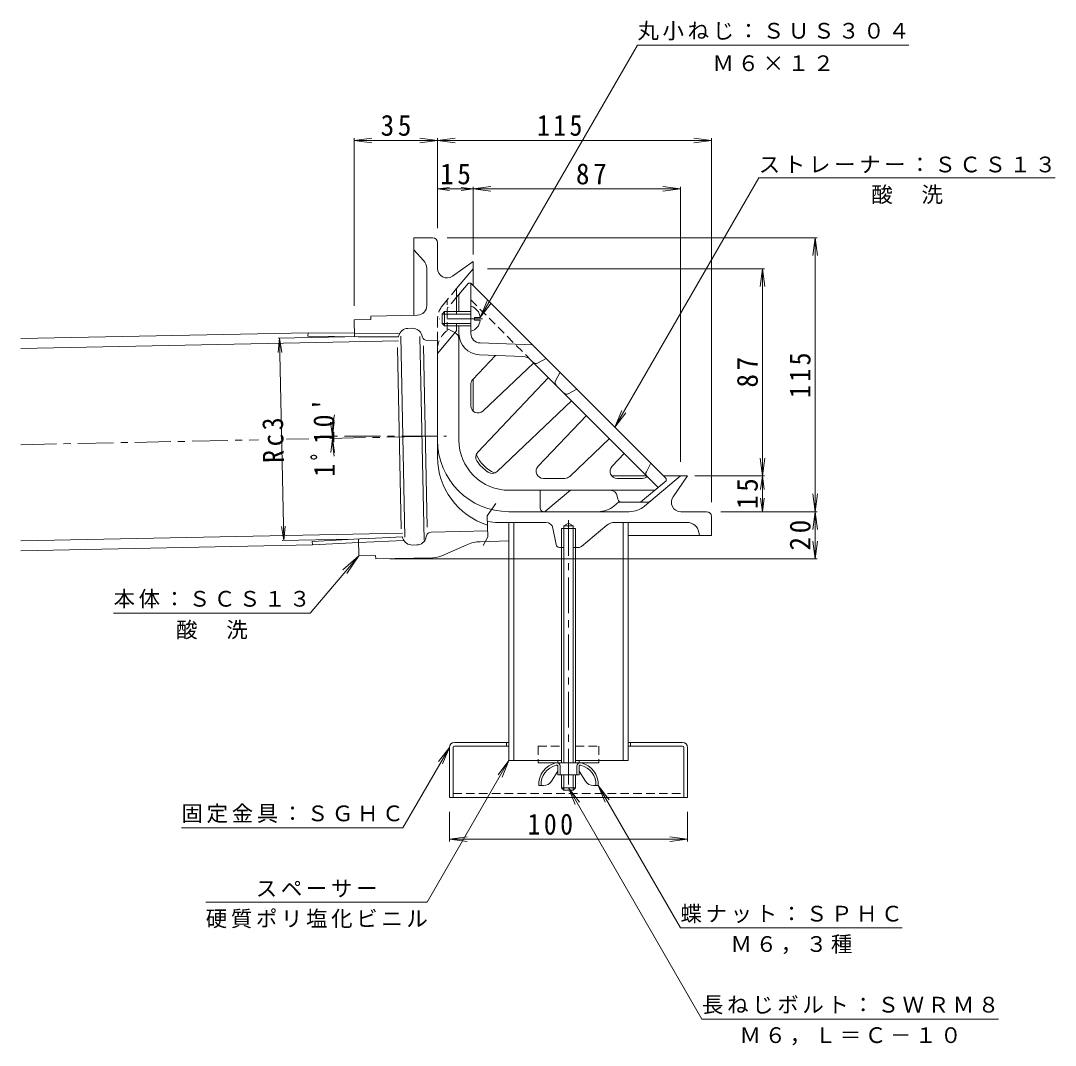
# Model space of a CAD drawing. Units: millimetres, scale not verified. Extents: x -659 to 745, y -582 to 497.
# Drawn here: x -658.8 to -224.4, y -514 to -83.8 of the extents above; entities that cross this region are included whole.
import ezdxf

# ---------------------------------------------------------------- set-up
doc = ezdxf.new("R2010")
doc.units = ezdxf.units.MM
doc.header["$LTSCALE"] = 3
doc.linetypes.add('CHAIN1', pattern=[8, 5, -1, 1, -1])
doc.linetypes.add('DASHED1', pattern=[1.8, 1.2, -0.6])
for name, color, linetype, lineweight in [('3-0', 4, 'Continuous', 9), ('3-2', 6, 'Continuous', 9), ('3-3', 4, 'Continuous', 9), ('3-4', 7, 'Continuous', 9), ('3-5', 7, 'Continuous', 9), ('3-6', 6, 'Continuous', 9), ('3-A', 2, 'Continuous', 9), ('3-B', 3, 'Continuous', 9), ('3-C', 6, 'Continuous', 9), ('3-D', 7, 'Continuous', 9)]:
    doc.layers.add(name, color=color, linetype=linetype, lineweight=lineweight)
doc.styles.add('ＭＳ ゴシック', font='')
doc.styles.get('ＭＳ ゴシック').set_extended_font_data('MS Gothic')

msp = doc.modelspace()

# ---------------------------------------------------------------- linework, layer by layer
at = {"layer": '3-0'}
for p, q in [((-485.816, -174.968), (-493.816, -174.968)), ((-493.816, -174.968), (-493.816, -207.458)), ((-483.816, -187.788), (-483.816, -176.968)), ((-489.659, -184.426), (-493.816, -179.968)), ((-477.522, -191.064), (-468.816, -184.968)), ((-468.816, -194.968), (-468.816, -184.968)), ((-488.316, -203.427), (-488.316, -187.836)), ((-475.816, -196.311), (-468.816, -187.968)), ((-475.816, -206.968), (-475.816, -196.311)), ((-518.816, -209.468), (-511.818, -209.325)), ((-518.816, -209.468), (-518.673, -216.503)), ((-475.816, -213.968), (-475.816, -210.968)), ((-518.703, -215.025), (-499.702, -215.098)), ((-517.194, -216.509), (-500.21, -216.575)), ((-500.21, -216.575), (-500.055, -215.988)), ((-497.502, -300.66), (-499.221, -216.238)), ((-494.304, -212.969), (-496.269, -213.01)), ((-489.475, -301.902), (-491.216, -216.391)), ((-490.124, -216.685), (-490.399, -215.792)), ((-475.816, -213.968), (-483.816, -223.502)), ((-499.074, -297.112), (-500.624, -220.999)), ((-488.084, -296.531), (-489.635, -220.338)), ((-488.172, -218.096), (-483.816, -218.007)), ((-483.816, -266.968), (-483.816, -218.007)), ((-468.816, -234.278), (-468.816, -247.768)), ((-410.609, -274.968), (-395.888, -274.968)), ((-396.904, -287.629), (-381.816, -274.968)), ((-388.817, -274.968), (-378.816, -274.968)), ((-384.912, -283.674), (-378.816, -274.968)), ((-440.693, -280.968), (-440.693, -288.502)), ((-427.967, -280.968), (-438.284, -289.625)), ((-407.816, -285.968), (-409.795, -287.629)), ((-396.017, -285.968), (-407.816, -285.968)), ((-403.332, -289.968), (-453.816, -289.968)), ((-370.816, -289.968), (-381.635, -289.968)), ((-458.316, -294.468), (-438.299, -294.468)), ((-426.816, -295.968), (-428.816, -294.813)), ((-409.483, -294.468), (-378.989, -294.468)), ((-368.816, -291.968), (-368.816, -299.968)), ((-486.54, -298.572), (-462.72, -297.979)), ((-434.049, -303.749), (-435.352, -296.907)), ((-430.816, -295.968), (-426.816, -295.968)), ((-426.816, -296.968), (-426.816, -295.968)), ((-423.398, -304.617), (-412.697, -295.638)), ((-374.07, -298.574), (-373.816, -299.968)), ((-516.944, -301.412), (-516.801, -308.447)), ((-516.914, -302.89), (-497.931, -302.044)), ((-498.499, -300.589), (-515.466, -301.346)), ((-498.499, -300.589), (-498.32, -301.168)), ((-492.451, -303.951), (-494.416, -303.991)), ((-488.424, -300.061), (-488.664, -300.972)), ((-471.54, -303.838), (-481.979, -308.462)), ((-465.839, -302.558), (-453.816, -302.258)), ((-368.816, -299.968), (-403.816, -299.968)), ((-430.816, -304.968), (-432.575, -304.968)), ((-424.362, -304.968), (-426.816, -304.968)), ((-485.825, -309.317), (-509.772, -309.805))]:
    msp.add_line(p, q, dxfattribs=at)
at = {"layer": '3-0', "linetype": 'DASHED1'}
for p, q in [((-481.477, -203.056), (-475.816, -196.311)), ((-479.816, -213.968), (-479.816, -201.078)), ((-483.816, -218.007), (-483.816, -209.484))]:
    msp.add_line(p, q, dxfattribs=at)
at = {"layer": '3-0', "linetype": 'CHAIN1'}
for p, q in [((-658.816, -261.829), (-559.014, -259.797)), ((-547.181, -259.556), (-537.855, -259.366)), ((-529.08, -259.187), (-480.046, -258.189)), ((-483.816, -258.265), (-528.56, -258.265)), ((-428.816, -293.541), (-428.816, -407.659))]:
    msp.add_line(p, q, dxfattribs=at)
at = {"layer": '3-0'}
for points in [[(-492.235, -207.426), (-511.848, -207.826), (-511.818, -209.325)], [(-430.816, -296.968), (-430.816, -295.968), (-428.816, -294.813)], [(-516.801, -308.447), (-509.802, -308.305), (-509.772, -309.805)]]:
    msp.add_lwpolyline(points, dxfattribs=at)
for centre, radius, start, end in [((-485.816, -176.968), 2, 0, 90), ((-493.316, -187.836), 5, 0, 43.00008), ((-479.816, -187.788), 4, 180, 305.00014), ((-492.316, -203.427), 4, 271.16647, 0), ((-496.187, -217.009), 4, 91.16684, 165.22099), ((-494.222, -216.969), 4, 17.11238, 91.16684), ((-488.213, -216.096), 2, 197.11249, 271.16684), ((-453.816, -259.968), 30, 180, 270), ((-453.816, -266.968), 30, 180, 252.5574), ((-453.816, -259.968), 15, 203.64609, 246.35396), ((-396.017, -282.968), 3, 270, 310.00003), ((-381.635, -285.968), 4, 144.99986, 270), ((-439.226, -288.502), 1.466, 180, 309.99997), ((-416.223, -279.968), 10, 270, 310.00006), ((-403.332, -279.968), 10, 270, 310.00006), ((-370.816, -291.968), 2, 0, 90), ((-458.316, -264.468), 30, 261.28271, 270), ((-438.299, -297.468), 3, 10.7843, 90), ((-409.483, -299.468), 5, 90, 130.00017), ((-378.989, -299.468), 5, 10.30489, 90), ((-486.491, -300.572), 2, 91.42737, 165.22099), ((-494.497, -299.991), 4, 197.11205, 271.16684), ((-492.532, -299.951), 4, 271.16684, 345.22151), ((-465.465, -317.553), 15, 91.42712, 113.88934), ((-432.575, -303.468), 1.5, 190.78445, 270), ((-424.362, -303.468), 1.5, 270, 310.00003), ((-486.029, -299.319), 10, 271.1667, 293.88933)]:
    msp.add_arc(centre, radius, start, end, dxfattribs=at)
at = {"layer": '3-0', "linetype": 'DASHED1'}
for centre, start in [((-473.816, -209.484), 139.99994), ((-473.816, -221.968), 126.86995)]:
    msp.add_arc(centre, 10, start, 180, dxfattribs=at)
at = {"layer": '3-2'}
for p, q in [((-475.816, -199.927), (-470.816, -193.968)), ((-470.816, -193.968), (-469.816, -193.968)), ((-469.816, -215.119), (-469.816, -193.968)), ((-469.816, -193.968), (-387.817, -275.969)), ((-474.816, -199.281), (-474.816, -205.968)), ((-474.816, -259.968), (-474.816, -211.968)), ((-443.816, -219.968), (-465.97, -219.116)), ((-468.992, -234.464), (-459.415, -224.372)), ((-447.924, -224.814), (-466.162, -224.112)), ((-441.773, -227.571), (-438.16, -225.625)), ((-438.303, -225.702), (-438.193, -225.592)), ((-464.751, -247.708), (-443.405, -227.451)), ((-444.581, -226.275), (-391.118, -279.738)), ((-437.209, -233.647), (-466.916, -264.951)), ((-434.298, -235.046), (-432.352, -231.433)), ((-469.816, -245.532), (-469.816, -236.529)), ((-428.894, -240.45), (-425.281, -238.504)), ((-427.495, -243.361), (-458.799, -273.068)), ((-441.556, -270.903), (-421.299, -249.557)), ((-428.312, -275.145), (-411.585, -259.271)), ((-410.549, -270.903), (-405.389, -265.467)), ((-396.126, -273.218), (-394.181, -269.605)), ((-439.38, -275.968), (-430.377, -275.968)), ((-408.372, -275.968), (-397.702, -275.968)), ((-398.542, -285.968), (-387.817, -276.968)), ((-387.817, -275.969), (-387.817, -276.968)), ((-453.816, -280.968), (-392.584, -280.968)), ((-408.058, -284.763), (-408.334, -283.38))]:
    msp.add_line(p, q, dxfattribs=at)
at = {"layer": '3-2', "linetype": 'DASHED1'}
for p, q in [((-475.816, -199.927), (-479.816, -204.694)), ((-469.816, -201.039), (-444.581, -226.275)), ((-476.469, -214.747), (-479.816, -213.065))]:
    msp.add_line(p, q, dxfattribs=at)
at = {"layer": '3-2', "linetype": 'CHAIN1'}
msp.add_line((-464.958, -208.968), (-483.153, -208.968), dxfattribs=at)
at = {"layer": '3-2'}
for centre, radius, start, end in [((-473.316, -199.281), 1.5, 140.00024, 179.99966), ((-477.816, -217.428), 3, 0, 63.32513), ((-465.816, -215.119), 9, 179.99989, 267.79736), ((-465.816, -215.119), 4, 180, 267.79758), ((-448.116, -229.81), 5, 44.99969, 87.79678), ((-442.484, -226.25), 1.5, 225.00101, 298.30215), ((-466.816, -236.529), 3, 136.50002, 179.99966), ((-432.977, -235.758), 1.5, 151.6993, 224.99966), ((-429.606, -239.129), 1.5, 224.99899, 298.30003), ((-466.816, -245.532), 3, 180.00034, 313.49998), ((-453.816, -259.968), 21, 179.99976, 269.9998), ((-464.74, -267.016), 3, 136.50002, 212.83174), ((-453.816, -259.968), 16, 212.83176, 237.16995), ((-460.864, -270.892), 3, 237.16978, 313.49998), ((-439.38, -272.968), 3, 136.50002, 269.99966), ((-408.372, -272.968), 3, 136.50002, 269.99966), ((-394.806, -273.929), 1.5, 151.6993, 224.99966), ((-430.377, -272.968), 3, 270.00034, 313.49998), ((-397.702, -272.968), 3, 269.9995, 312.49084), ((-411.276, -283.968), 3, 11.30984, 90), ((-406.587, -284.468), 1.5, 191.31015, 270)]:
    msp.add_arc(centre, radius, start, end, dxfattribs=at)
at = {"layer": '3-3', "linetype": 'DASHED1'}
for p, q in [((-441.566, -388.468), (-441.566, -394.468)), ((-441.566, -388.468), (-431.816, -388.468)), ((-425.816, -388.468), (-416.066, -388.468)), ((-416.066, -388.468), (-416.066, -394.468))]:
    msp.add_line(p, q, dxfattribs=at)
at = {"layer": '3-3'}
for p, q in [((-441.566, -394.468), (-441.566, -395.468)), ((-433.316, -394.468), (-433.316, -395.468)), ((-424.316, -394.468), (-424.316, -395.468)), ((-416.066, -394.468), (-416.066, -395.468)), ((-441.566, -395.468), (-416.066, -395.468))]:
    msp.add_line(p, q, dxfattribs=at)
at = {"layer": '3-4'}
for p, q in [((-518.816, -134.051), (-511.38, -133.072)), ((-518.816, -133.151), (-518.816, -203.468)), ((-518.816, -134.051), (-483.816, -134.051)), ((-518.816, -134.051), (-511.38, -135.03)), ((-483.816, -134.051), (-491.252, -133.072)), ((-483.816, -134.051), (-491.252, -135.03)), ((-483.816, -134.051), (-476.38, -133.072)), ((-483.816, -133.151), (-483.816, -170.968)), ((-483.816, -134.051), (-368.816, -134.051)), ((-483.816, -134.051), (-476.38, -135.03)), ((-368.816, -134.051), (-376.252, -133.072)), ((-368.816, -134.051), (-376.252, -135.03)), ((-368.816, -133.151), (-368.816, -285.968)), ((-483.816, -153.531), (-483.816, -170.968)), ((-483.816, -154.431), (-478.774, -153.767)), ((-483.816, -154.431), (-468.816, -154.431)), ((-483.816, -154.431), (-478.774, -155.095)), ((-468.816, -154.431), (-473.859, -153.767)), ((-468.816, -154.431), (-473.859, -155.095)), ((-468.816, -154.431), (-461.38, -153.452)), ((-468.816, -153.531), (-468.816, -181.968)), ((-468.816, -154.431), (-381.816, -154.431)), ((-468.816, -154.431), (-461.38, -155.41)), ((-381.816, -154.431), (-389.252, -153.452)), ((-381.816, -154.431), (-389.252, -155.41)), ((-381.816, -153.531), (-381.816, -268.968)), ((-324.367, -174.968), (-479.816, -174.968)), ((-325.267, -174.968), (-326.246, -182.404)), ((-325.267, -289.968), (-325.267, -174.968)), ((-325.267, -174.968), (-324.288, -182.404)), ((-346.511, -187.968), (-462.816, -187.968)), ((-347.411, -187.968), (-348.39, -195.404)), ((-347.411, -274.968), (-347.411, -187.968)), ((-347.411, -187.968), (-346.432, -195.404)), ((-550.098, -217.143), (-550.76, -223.107)), ((-522.672, -216.585), (-550.698, -217.155)), ((-550.098, -217.143), (-548.369, -302.051)), ((-550.098, -217.143), (-549.194, -223.075)), ((-527.966, -258.265), (-528.749, -252.317)), ((-527.966, -258.265), (-527.183, -252.317)), ((-527.957, -259.164), (-528.619, -265.128)), ((-527.957, -259.164), (-527.053, -265.096)), ((-347.411, -274.968), (-348.39, -267.533)), ((-347.411, -274.968), (-346.432, -267.533)), ((-346.511, -274.968), (-375.816, -274.968)), ((-347.411, -274.968), (-348.163, -280.685)), ((-347.411, -289.968), (-347.411, -274.968)), ((-347.411, -274.968), (-346.658, -280.685)), ((-347.411, -289.968), (-348.163, -284.252)), ((-347.411, -289.968), (-346.658, -284.252)), ((-325.267, -289.968), (-326.246, -282.532)), ((-325.267, -289.968), (-324.288, -282.532)), ((-324.367, -289.968), (-364.816, -289.968)), ((-325.267, -289.968), (-326.246, -297.404)), ((-325.267, -309.805), (-325.267, -289.968)), ((-325.267, -289.968), (-324.288, -297.404)), ((-548.369, -302.051), (-549.273, -296.12)), ((-548.369, -302.051), (-547.707, -296.088)), ((-520.943, -301.493), (-548.969, -302.064)), ((-325.267, -309.805), (-326.246, -302.369)), ((-325.267, -309.805), (-324.288, -302.369)), ((-324.367, -309.805), (-503.772, -309.805)), ((-478.816, -428.391), (-478.816, -415.968)), ((-378.816, -428.391), (-378.816, -415.968)), ((-478.816, -427.491), (-471.38, -426.513)), ((-478.816, -427.491), (-378.816, -427.491)), ((-478.816, -427.491), (-471.38, -428.47)), ((-378.816, -427.491), (-386.252, -426.513)), ((-378.816, -427.491), (-386.252, -428.47))]:
    msp.add_line(p, q, dxfattribs=at)
msp.add_arc((-483.816, -258.265), 44.15, 168.18814, 191.03984, dxfattribs=at)
at = {"layer": '3-5'}
for p, q in [((-465.849, -208.368), (-399.855, -94.062)), ((-399.855, -94.062), (-285.855, -94.062)), ((-409.334, -254.451), (-348.923, -149.817)), ((-348.923, -149.817), (-224.423, -149.817)), ((-465.849, -208.368), (-462.979, -201.439)), ((-465.849, -208.368), (-461.284, -202.418)), ((-409.334, -254.451), (-406.464, -247.522)), ((-409.334, -254.451), (-404.768, -248.501)), ((-516.801, -308.447), (-521.854, -315.895)), ((-619.813, -332.562), (-537.313, -332.562)), ((-478.816, -388.968), (-498.302, -422.719)), ((-478.816, -388.968), (-483.382, -394.918)), ((-478.816, -388.968), (-481.686, -395.897)), ((-453.816, -394.468), (-488.123, -453.889)), ((-453.816, -394.468), (-458.382, -400.418)), ((-453.816, -394.468), (-456.686, -401.397)), ((-428.816, -405.968), (-372.775, -503.035)), ((-428.816, -405.968), (-424.251, -411.919)), ((-428.816, -405.968), (-425.946, -412.897)), ((-416.316, -404.968), (-381.787, -464.775)), ((-416.316, -404.968), (-411.75, -410.918)), ((-416.316, -404.968), (-413.446, -411.897)), ((-591.302, -422.719), (-498.302, -422.719)), ((-581.123, -453.889), (-488.123, -453.889)), ((-381.787, -464.775), (-288.787, -464.775)), ((-372.775, -503.035), (-248.275, -503.035))]:
    msp.add_line(p, q, dxfattribs=at)
msp.add_lwpolyline([(-537.313, -332.562), (-516.801, -308.447), (-523.609, -314.333)], dxfattribs=at)
at = {"layer": '3-6'}
for p, q in [((-453.816, -394.468), (-453.816, -294.468)), ((-451.816, -394.468), (-451.816, -294.468)), ((-405.816, -294.468), (-405.816, -394.468)), ((-403.816, -294.468), (-403.816, -394.468)), ((-453.816, -394.468), (-431.816, -394.468)), ((-425.816, -394.468), (-403.816, -394.468))]:
    msp.add_line(p, q, dxfattribs=at)
at = {"layer": '3-A'}
for p, q in [((-481.816, -206.968), (-480.816, -205.968)), ((-481.816, -206.968), (-481.816, -210.968)), ((-469.816, -206.968), (-481.816, -206.968)), ((-480.816, -205.968), (-480.816, -211.968)), ((-469.816, -205.968), (-480.816, -205.968)), ((-468.316, -208.368), (-468.316, -209.568)), ((-465.849, -208.368), (-468.316, -208.368)), ((-481.816, -210.968), (-480.816, -211.968)), ((-469.816, -210.968), (-481.816, -210.968)), ((-469.816, -211.968), (-480.816, -211.968)), ((-465.849, -209.568), (-468.316, -209.568)), ((-431.816, -296.968), (-425.816, -296.968)), ((-431.816, -296.968), (-431.816, -395.468)), ((-430.816, -296.968), (-430.816, -395.468)), ((-426.816, -296.968), (-426.816, -395.468)), ((-425.816, -296.968), (-425.816, -395.468)), ((-435.92, -403.101), (-433.316, -398.968)), ((-433.516, -396.468), (-434.002, -396.468)), ((-433.316, -400.468), (-433.316, -396.668)), ((-432.316, -396.668), (-432.316, -400.468)), ((-425.316, -396.668), (-425.316, -400.468)), ((-424.316, -400.468), (-424.316, -396.668)), ((-421.712, -403.101), (-424.316, -398.968)), ((-424.116, -396.468), (-423.631, -396.468)), ((-433.316, -400.468), (-424.316, -400.468)), ((-431.816, -400.468), (-431.816, -405.968)), ((-430.816, -400.468), (-430.816, -406.968)), ((-426.816, -400.468), (-426.816, -406.968)), ((-425.816, -400.468), (-425.816, -405.968)), ((-439.304, -404.968), (-441.316, -404.968)), ((-431.816, -405.968), (-425.816, -405.968)), ((-418.328, -404.968), (-416.316, -404.968))]:
    msp.add_line(p, q, dxfattribs=at)
msp.add_lwpolyline([(-431.816, -405.968), (-430.816, -406.968), (-426.816, -406.968), (-425.816, -405.968)], dxfattribs=at)
for centre, radius, start, end in [((-471.262, -208.968), 5.445, 6.32591, 74.60773), ((-471.262, -208.968), 5.445, 285.39227, 353.67409), ((-432.08, -404.49), 9.248, 102.71823, 182.96507), ((-432.08, -404.49), 8.248, 103.47058, 182.96507), ((-433.516, -396.668), 1.2, 0, 90), ((-433.516, -396.668), 0.2, 0, 90), ((-424.116, -396.668), 1.2, 90, 180), ((-424.116, -396.668), 0.2, 90, 180), ((-425.552, -404.49), 8.248, 357.03493, 76.52942), ((-425.552, -404.49), 9.248, 357.03493, 77.28177), ((-439.304, -400.968), 4, 270, 327.78351), ((-418.328, -400.968), 4, 212.21649, 270)]:
    msp.add_arc(centre, radius, start, end, dxfattribs=at)
at = {"layer": '3-B'}
for p, q in [((-478.816, -388.968), (-478.816, -409.968)), ((-477.216, -388.968), (-477.216, -409.968)), ((-476.716, -386.868), (-453.816, -386.868)), ((-476.716, -388.468), (-453.816, -388.468)), ((-454.816, -386.868), (-454.816, -388.468)), ((-403.816, -386.868), (-380.916, -386.868)), ((-380.916, -388.468), (-403.816, -388.468)), ((-402.816, -386.868), (-402.816, -388.468)), ((-380.416, -388.968), (-380.416, -409.968)), ((-378.816, -388.968), (-378.816, -409.968)), ((-478.816, -409.968), (-378.816, -409.968))]:
    msp.add_line(p, q, dxfattribs=at)
at = {"layer": '3-B', "linetype": 'DASHED1'}
msp.add_line((-477.216, -408.368), (-380.416, -408.368), dxfattribs=at)
at = {"layer": '3-B'}
for centre, radius, start, end in [((-476.716, -388.968), 2.1, 90, 180), ((-476.716, -388.968), 0.5, 90, 180), ((-380.916, -388.968), 2.1, 0, 90), ((-380.916, -388.968), 0.5, 0, 90)]:
    msp.add_arc(centre, radius, start, end, dxfattribs=at)
at = {"layer": '3-C'}
for p, q in [((-658.816, -217.27), (-538.173, -214.813)), ((-538.173, -214.813), (-538.189, -216.291)), ((-515.672, -216.536), (-538.189, -216.291)), ((-518.703, -215.025), (-538.174, -214.813)), ((-658.816, -221.47), (-500.212, -218.241)), ((-658.816, -302.187), (-498.569, -298.924)), ((-658.816, -306.388), (-536.359, -303.895)), ((-513.947, -301.257), (-536.435, -302.418)), ((-536.359, -303.895), (-536.435, -302.418)), ((-516.914, -302.89), (-536.36, -303.895))]:
    msp.add_line(p, q, dxfattribs=at)
at = {"layer": '3-D'}
msp.add_lwpolyline([(-459.37, -286.463), (-462.954, -291.675), (-462.628, -300.471), (-464.583, -304.163)], dxfattribs=at)

# ---------------------------------------------------------------- texts
at = {"layer": '3-4', "color": 2, "char_height": 8.798, "attachment_point": 7, "style": 'ＭＳ ゴシック'}
for s, insert in [('\\T1.27;\\W0.95;35', (-507.691, -132.251)), ('\\T1.27;\\W0.9;115', (-442.066, -132.251)), ('\\T1.27;\\W0.95;15', (-482.691, -152.631)), ('\\T1.27;\\W0.95;87', (-425.691, -152.631)), ('\\T1.27;\\W0.9;100', (-446.001, -425.691))]:
    msp.add_mtext(s, dxfattribs=dict(at, insert=insert))
for s, insert, rotation in [('\\T1.27;\\W0.95;87', (-349.211, -237.843), 90), ('\\T1.27;\\W0.9;115', (-327.067, -242.218), 90), ("\\T1.28;\\W0.9;1ﾟ10'", (-526.796, -275.204), 90.583), ('\\T1.27;\\W0.9;Rc3', (-548.144, -269.375), 91.167), ('\\T1.27;\\W0.95;15', (-349.211, -288.843), 90), ('\\T1.27;\\W0.95;20', (-327.067, -306.261), 90)]:
    msp.add_mtext(s, dxfattribs=dict(at, insert=insert, rotation=rotation))
at = {"layer": '3-5', "char_height": 6.598, "attachment_point": 7, "style": 'ＭＳ ゴシック'}
for s, insert in [('\\T1.17;丸小ねじ：ＳＵＳ３０４', (-399.855, -92.062)), ('\\T1.17;Ｍ６×１２', (-368.355, -105.062)), ('\\T1.17;ストレーナー：ＳＣＳ１３', (-348.923, -147.817)), ('\\T1.17;酸\u3000洗', (-301.673, -160.817)), ('\\T1.17;本体：ＳＣＳ１３', (-619.813, -330.562)), ('\\T1.17;酸\u3000洗', (-593.563, -343.562)), ('\\T1.17;固定金具：ＳＧＨＣ', (-591.302, -420.719)), ('\\T1.17;スペーサー', (-560.123, -451.889)), ('\\T1.17;蝶ナット：ＳＰＨＣ', (-381.787, -462.775)), ('\\T1.17;硬質ポリ塩化ビニル', (-581.123, -464.889)), ('\\T1.17;Ｍ６，３種', (-360.787, -475.775)), ('\\T1.17;長ねじボルト：ＳＷＲＭ８', (-372.775, -501.035)), ('\\T1.17;Ｍ６，Ｌ＝Ｃ－１０', (-357.025, -514.035))]:
    msp.add_mtext(s, dxfattribs=dict(at, insert=insert))

doc.saveas('drawing.dxf')
